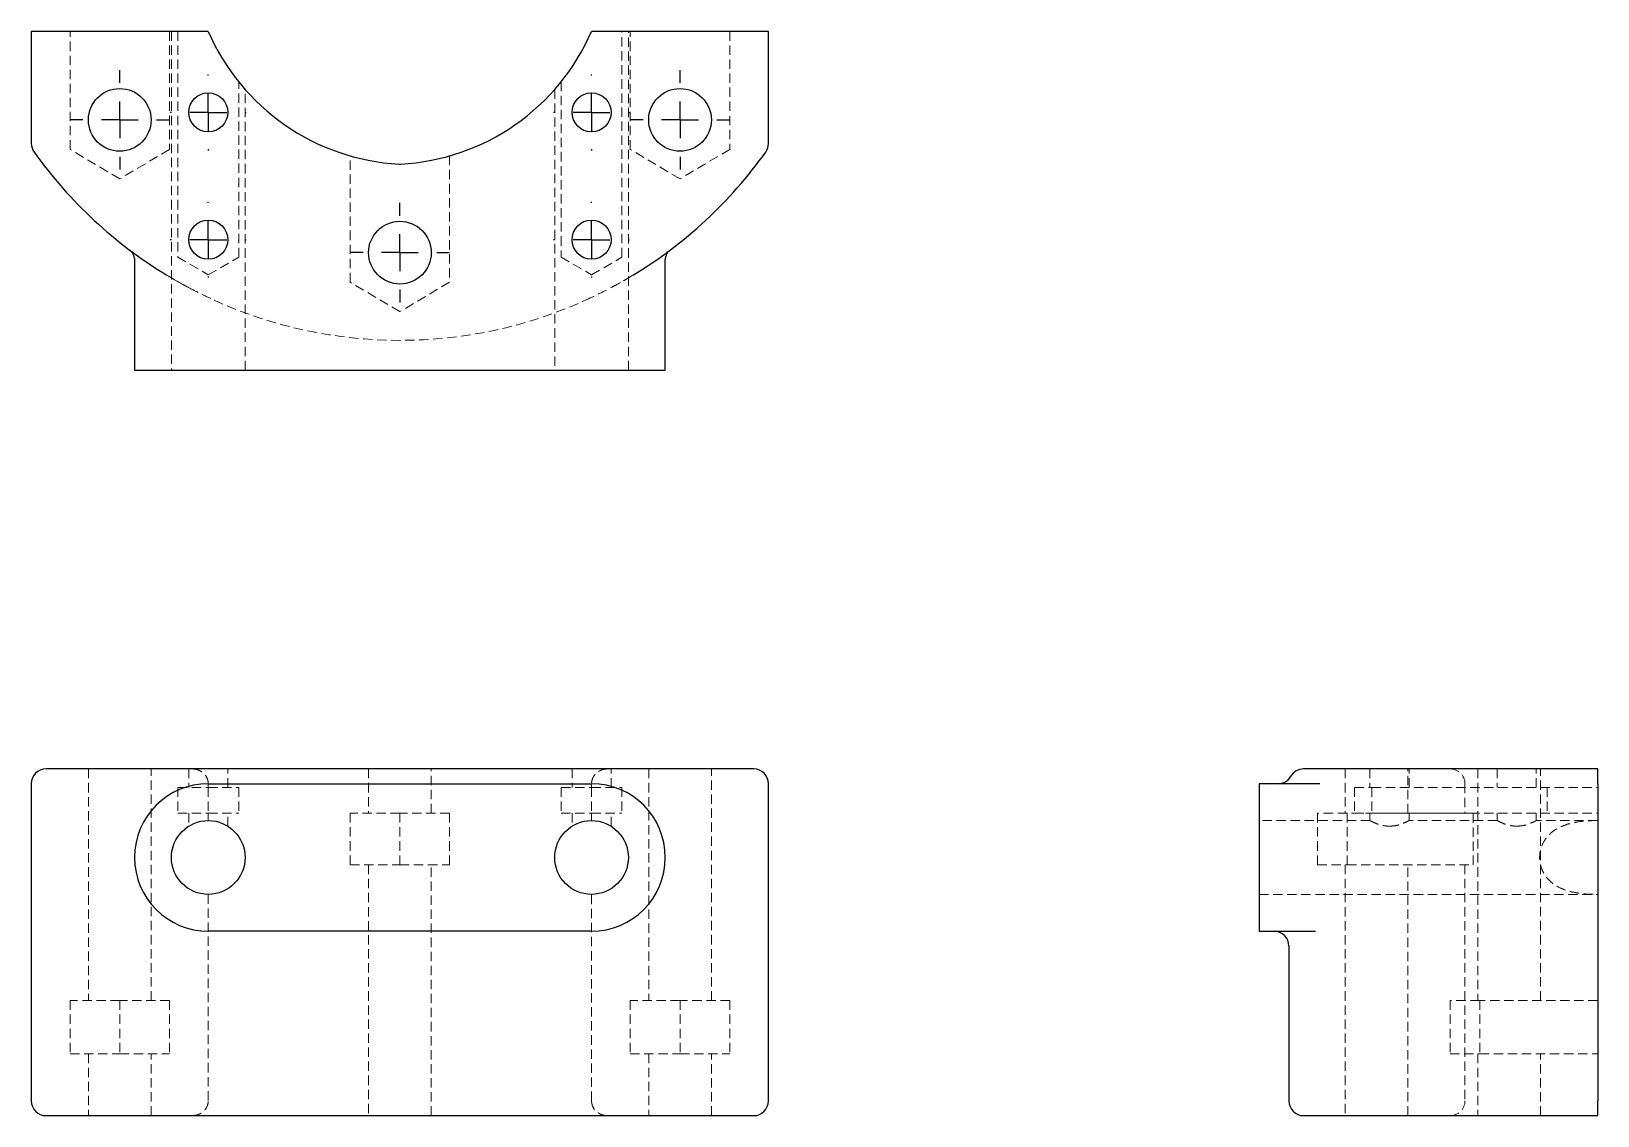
# Model space of a CAD drawing. Header units: millimetres. Extents: x 33 to 245, y 33 to 180.
import ezdxf

# ---------------------------------------------------------------- set-up
doc = ezdxf.new("R2010")
doc.units = ezdxf.units.MM
doc.linetypes.add('HIDDEN', pattern=[1.905, 1.27, -0.635])
doc.layers.add('10', color=7, linetype='Continuous')

# ---------------------------------------------------------------- blocks, each defined once
blk = doc.blocks.new('SW_CENTERMARKSYMBOL_0')
at = {"layer": '10', "color": 0}
for p, q in [((0, 5), (0, 5.15)), ((0, 0), (0, 2.5)), ((-5, 0), (-5.15, 0)), ((0, 0), (-2.5, 0)), ((0, 0), (0, -2.5)), ((0, 0), (2.5, 0)), ((5, 0), (5.15, 0)), ((0, -5), (0, -5.15))]:
    blk.add_line(p, q, dxfattribs=at)
blk = doc.blocks.new('SW_CENTERMARKSYMBOL_1')
at = {"layer": '10', "color": 0}
for p, q in [((0, 5), (0, 5.15)), ((0, 0), (0, 2.5)), ((-5, 0), (-5.15, 0)), ((0, 0), (-2.5, 0)), ((0, 0), (0, -2.5)), ((0, 0), (2.5, 0)), ((5, 0), (5.15, 0)), ((0, -5), (0, -5.15))]:
    blk.add_line(p, q, dxfattribs=at)
blk = doc.blocks.new('SW_CENTERMARKSYMBOL_2')
at = {"layer": '10', "color": 0}
for p, q in [((0, 5), (0, 5.15)), ((0, 0), (0, 2.5)), ((-5, 0), (-5.15, 0)), ((0, 0), (-2.5, 0)), ((0, 0), (0, -2.5)), ((0, 0), (2.5, 0)), ((5, 0), (5.15, 0)), ((0, -5), (0, -5.15))]:
    blk.add_line(p, q, dxfattribs=at)
blk = doc.blocks.new('SW_CENTERMARKSYMBOL_3')
at = {"layer": '10', "color": 0}
for p, q in [((0, 5), (0, 5.15)), ((0, 0), (0, 2.5)), ((-5, 0), (-5.15, 0)), ((0, 0), (-2.5, 0)), ((0, 0), (0, -2.5)), ((0, 0), (2.5, 0)), ((5, 0), (5.15, 0)), ((0, -5), (0, -5.15))]:
    blk.add_line(p, q, dxfattribs=at)
blk = doc.blocks.new('SW_CENTERMARKSYMBOL_4')
at = {"layer": '10', "color": 0}
for p, q in [((0, 5), (0, 6.75)), ((0, 0), (0, 2.5)), ((-5, 0), (-6.75, 0)), ((0, 0), (-2.5, 0)), ((0, 0), (0, -2.5)), ((0, 0), (2.5, 0)), ((5, 0), (6.75, 0)), ((0, -5), (0, -6.75))]:
    blk.add_line(p, q, dxfattribs=at)
blk = doc.blocks.new('SW_CENTERMARKSYMBOL_5')
at = {"layer": '10', "color": 0}
for p, q in [((0, 5), (0, 6.75)), ((0, 0), (0, 2.5)), ((-5, 0), (-6.75, 0)), ((0, 0), (-2.5, 0)), ((0, 0), (0, -2.5)), ((0, 0), (2.5, 0)), ((5, 0), (6.75, 0)), ((0, -5), (0, -6.75))]:
    blk.add_line(p, q, dxfattribs=at)
blk = doc.blocks.new('SW_CENTERMARKSYMBOL_6')
at = {"layer": '10', "color": 0}
for p, q in [((0, 5), (0, 6.75)), ((0, 0), (0, 2.5)), ((-5, 0), (-6.75, 0)), ((0, 0), (-2.5, 0)), ((0, 0), (0, -2.5)), ((0, 0), (2.5, 0)), ((5, 0), (6.75, 0)), ((0, -5), (0, -6.75))]:
    blk.add_line(p, q, dxfattribs=at)

msp = doc.modelspace()

# ---------------------------------------------------------------- linework, layer by layer
at = {"color": 7, "linetype": 'Continuous', "lineweight": 25}
for p, q in [((33, 180.49), (33, 165.29)), ((35, 180.49), (33, 180.49)), ((54.83, 180.49), (35, 180.49)), ((131, 180.49), (111.17, 180.49)), ((133, 180.49), (131, 180.49)), ((133, 165.29), (133, 180.49)), ((47, 149.4), (47, 134.57)), ((119, 134.57), (119, 149.38)), ((47, 134.57), (57, 134.57)), ((57, 134.57), (109, 134.57)), ((109, 134.57), (119, 134.57)), ((131, 80.5), (35, 80.5)), ((230.29, 80.5), (205.6, 80.5)), ((245.49, 80.5), (230.29, 80.5)), ((245.49, 78.5), (245.49, 80.5)), ((33, 78.5), (33, 35.5)), ((57, 78.5), (109, 78.5)), ((133, 35.5), (133, 78.5)), ((207.81, 78.5), (199.57, 78.5)), ((199.57, 78.5), (199.57, 58.5)), ((245.49, 78.5), (245.49, 35.5)), ((109, 58.5), (57, 58.5)), ((199.57, 58.5), (207.22, 58.5)), ((203.6, 56.5), (203.6, 35.5)), ((245.49, 33.5), (245.49, 35.5)), ((35, 33.5), (131, 33.5)), ((205.6, 33.5), (230.29, 33.5)), ((230.29, 33.5), (245.49, 33.5))]:
    msp.add_line(p, q, dxfattribs=at)
at = {"color": 7, "linetype": 'HIDDEN', "lineweight": 18}
for p, q in [((38.25, 164.49), (38.25, 180.49)), ((51.75, 180.49), (51.75, 164.49)), ((52, 180.49), (52, 134.57)), ((52.87, 180.49), (52.87, 149.86)), ((113.13, 149.86), (113.13, 180.49)), ((114, 134.57), (114, 180.49)), ((114.25, 164.49), (114.25, 180.49)), ((127.75, 180.49), (127.75, 164.49)), ((61.13, 149.86), (61.13, 173.66)), ((62, 134.57), (62, 172.62)), ((104, 172.62), (104, 134.57)), ((104.87, 173.66), (104.87, 149.86)), ((45, 160.49), (38.25, 164.49)), ((51.75, 164.49), (45, 160.49)), ((121, 160.49), (114.25, 164.49)), ((127.75, 164.49), (121, 160.49)), ((76.25, 146.49), (76.25, 163.61)), ((89.75, 163.61), (89.75, 146.49)), ((46.81, 150.49), (47.01, 150.35)), ((52.87, 149.86), (57, 147.48)), ((57, 147.48), (61.13, 149.86)), ((104.87, 149.86), (109, 147.48)), ((109, 147.48), (113.13, 149.86)), ((83, 142.49), (76.25, 146.49)), ((89.75, 146.49), (83, 142.49)), ((40.75, 80.5), (40.75, 49.1)), ((49.25, 49.1), (49.25, 80.5)), ((54.35, 80.5), (54.35, 78)), ((59.65, 78), (59.65, 80.5)), ((78.75, 80.5), (78.75, 74.5)), ((87.25, 74.5), (87.25, 80.5)), ((106.35, 80.5), (106.35, 78)), ((111.65, 78), (111.65, 80.5)), ((116.75, 80.5), (116.75, 49.1)), ((125.25, 49.1), (125.25, 80.5)), ((211.24, 80.5), (211.24, 74.5)), ((214.6, 80.5), (214.6, 78)), ((219.74, 74.5), (219.74, 80.5)), ((219.9, 78), (219.9, 80.5)), ((229.24, 80.5), (229.24, 49.1)), ((231.86, 80.5), (231.86, 78)), ((237.16, 78), (237.16, 80.5)), ((237.74, 49.1), (237.74, 80.5)), ((52.87, 78), (57, 78)), ((52.87, 78), (52.87, 74.5)), ((57, 78.5), (57, 78)), ((57, 78), (57, 74.5)), ((57, 78), (61.13, 78)), ((61.13, 78), (61.13, 74.5)), ((104.87, 78), (109, 78)), ((104.87, 78), (104.87, 74.5)), ((109, 78), (109, 78.5)), ((109, 78), (113.13, 78)), ((109, 78), (109, 74.5)), ((113.13, 78), (113.13, 74.5)), ((212.48, 78), (214.86, 78)), ((212.48, 78), (212.48, 74.5)), ((214.86, 78), (245.49, 78)), ((214.86, 78), (214.86, 74.5)), ((227.49, 78.5), (227.49, 74.5)), ((238.66, 78), (238.66, 74.5)), ((52.87, 74.5), (57, 74.5)), ((54.35, 74.5), (54.35, 72.74)), ((57, 74.5), (61.13, 74.5)), ((57, 74.5), (57, 73.5)), ((59.65, 72.74), (59.65, 74.5)), ((83, 74.5), (76.25, 74.5)), ((76.25, 74.5), (76.25, 67.5)), ((89.75, 74.5), (83, 74.5)), ((83, 74.5), (83, 67.5)), ((89.75, 74.5), (89.75, 67.5)), ((104.87, 74.5), (109, 74.5)), ((106.35, 74.5), (106.35, 72.74)), ((109, 74.5), (113.13, 74.5)), ((109, 73.5), (109, 74.5)), ((111.65, 72.74), (111.65, 74.5)), ((211.49, 74.5), (207.49, 74.5)), ((207.49, 74.5), (207.49, 67.5)), ((228.61, 74.5), (211.49, 74.5)), ((211.49, 74.5), (211.49, 67.5)), ((212.48, 74.5), (214.86, 74.5)), ((214.6, 74.5), (214.6, 73.49)), ((214.86, 74.5), (245.49, 74.5)), ((219.9, 73.49), (219.9, 74.5)), ((228.61, 67.5), (228.61, 74.5)), ((231.86, 74.5), (231.86, 73.49)), ((237.16, 73.49), (237.16, 74.5)), ((214.62, 73.5), (199.57, 73.5)), ((231.88, 73.5), (219.88, 73.5)), ((245.49, 73.5), (237.14, 73.5)), ((76.25, 67.5), (83, 67.5)), ((78.75, 67.5), (78.75, 33.5)), ((83, 67.5), (89.75, 67.5)), ((87.25, 33.5), (87.25, 67.5)), ((207.49, 67.5), (211.49, 67.5)), ((211.24, 67.5), (211.24, 33.5)), ((211.49, 67.5), (228.61, 67.5)), ((219.74, 33.5), (219.74, 67.5)), ((227.49, 67.5), (227.49, 35.5)), ((57, 63.5), (57, 35.5)), ((109, 35.5), (109, 63.5)), ((199.57, 63.5), (245.49, 63.5)), ((45, 49.1), (38.25, 49.1)), ((38.25, 49.1), (38.25, 41.9)), ((51.75, 49.1), (45, 49.1)), ((45, 49.1), (45, 41.9)), ((51.75, 49.1), (51.75, 41.9)), ((121, 49.1), (114.25, 49.1)), ((114.25, 49.1), (114.25, 41.9)), ((127.75, 49.1), (121, 49.1)), ((121, 49.1), (121, 41.9)), ((127.75, 49.1), (127.75, 41.9)), ((229.49, 49.1), (225.49, 49.1)), ((225.49, 49.1), (225.49, 41.9)), ((245.49, 49.1), (229.49, 49.1)), ((229.49, 49.1), (229.49, 41.9)), ((38.25, 41.9), (45, 41.9)), ((40.75, 41.9), (40.75, 33.5)), ((45, 41.9), (51.75, 41.9)), ((49.25, 33.5), (49.25, 41.9)), ((114.25, 41.9), (121, 41.9)), ((116.75, 41.9), (116.75, 33.5)), ((121, 41.9), (127.75, 41.9)), ((125.25, 33.5), (125.25, 41.9)), ((225.49, 41.9), (229.49, 41.9)), ((229.24, 41.9), (229.24, 33.5)), ((229.49, 41.9), (245.49, 41.9)), ((237.74, 33.5), (237.74, 41.9))]:
    msp.add_line(p, q, dxfattribs=at)
at = {"color": 7, "linetype": 'Continuous', "lineweight": 25}
for centre, radius in [((45, 168.49), 4.25), ((57, 169.51), 2.65), ((109, 169.51), 2.65), ((121, 168.49), 4.25), ((57, 152.25), 2.65), ((83, 150.49), 4.25), ((109, 152.25), 2.65), ((57, 68.5), 5), ((109, 68.5), 5)]:
    msp.add_circle(centre, radius, dxfattribs=at)
for centre, radius, start, end in [((84.51, 192.45), 30, 203.4987, 266.9044), ((81.49, 192.45), 30, 273.0956, 336.5013), ((35, 165.29), 2, 180, 215.5548), ((83, 199.6), 61, 215.5548, 238.8018), ((83, 199.6), 61, 301.1982, 324.4452), ((131, 165.29), 2, 324.4452, 0), ((83, 164.49), 2, 266.9044, 273.0956), ((35, 78.5), 2, 90, 180), ((131, 78.5), 2, 0, 90), ((202.14, 80.5), 2, 270, 329.9917), ((205.6, 78.5), 2, 90, 149.9917), ((57, 68.5), 10, 90, 270), ((109, 68.5), 10, 270, 90), ((201.6, 56.5), 2, 0, 90), ((35, 35.5), 2, 180, 270), ((131, 35.5), 2, 270, 0), ((205.6, 35.5), 2, 180, 270)]:
    msp.add_arc(centre, radius, start, end, dxfattribs=at)
at = {"color": 7, "linetype": 'HIDDEN', "lineweight": 18}
for centre, radius, start, end in [((83, 199.6), 61, 245.6255, 294.3745), ((225.49, 78.5), 2, 0, 90), ((225.49, 35.5), 2, 270, 0)]:
    msp.add_arc(centre, radius, start, end, dxfattribs=at)
at = {"color": 7, "linetype": 'Continuous', "lineweight": 25}
for points, knots in [([(57, 180.49), (57, 180.49), (56.98, 180.49), (56.92, 180.49), (56.88, 180.49), (56.71, 180.49), (56.54, 180.49), (56.23, 180.49), (56.12, 180.49), (55.88, 180.49), (55.76, 180.49), (55.51, 180.49), (55.37, 180.49), (55.11, 180.49), (54.97, 180.49), (54.83, 180.49)], [0, 0, 0, 0, 0.125, 0.125, 0.25, 0.25, 0.5, 0.5, 0.625, 0.625, 0.75, 0.75, 0.875, 0.875, 1, 1, 1, 1]), ([(111.17, 180.49), (110.89, 180.49), (110.62, 180.49), (110.24, 180.49), (110.12, 180.49), (109.88, 180.49), (109.77, 180.49), (109.57, 180.49), (109.47, 180.49), (109.31, 180.49), (109.24, 180.49), (109.12, 180.49), (109.08, 180.49), (109.02, 180.49), (109, 180.49), (109, 180.49)], [0, 0, 0, 0, 0.25, 0.25, 0.375, 0.375, 0.5, 0.5, 0.625, 0.625, 0.75, 0.75, 0.875, 0.875, 1, 1, 1, 1]), ([(61.95, 172.68), (61.97, 172.66), (62, 172.62), (62, 172.62), (62, 172.62)], [0, 0, 0, 0, 0.741387, 1, 1, 1, 1]), ([(46.81, 150.49), (46.77, 150.52), (46.69, 150.58), (46.67, 150.57), (46.7, 150.48), (46.76, 150.34), (46.85, 150.15), (46.92, 149.92), (46.99, 149.65), (47, 149.45), (47, 149.35)], [0, 0, 0, 0, 0.212239, 0.394965, 0.548986, 0.676236, 0.779876, 0.864132, 0.934843, 1, 1, 1, 1]), ([(119, 149.35), (119, 149.45), (119.01, 149.65), (119.08, 149.92), (119.15, 150.15), (119.24, 150.34), (119.3, 150.48), (119.33, 150.57), (119.31, 150.58), (119.23, 150.52), (119.19, 150.49)], [0, 0, 0, 0, 0.065157, 0.135868, 0.220124, 0.323764, 0.451014, 0.605035, 0.787761, 1, 1, 1, 1])]:
    msp.add_open_spline(points, degree=3, knots=knots, dxfattribs=at)
at = {"color": 7, "linetype": 'HIDDEN', "lineweight": 18}
for points, knots in [([(51.16, 147.57), (51.66, 147.27), (52.65, 146.68), (54.29, 145.77), (56.02, 144.88), (57.23, 144.32), (57.83, 144.04)], [0, 0, 0, 0, 0.249272, 0.499467, 0.750348, 1, 1, 1, 1]), ([(54.38, 145.73), (53.78, 146.05), (52.79, 146.58), (51.81, 147.18), (51.42, 147.42)], [0, 0, 0, 0, 0.6030026, 1, 1, 1, 1]), ([(108.17, 144.04), (108.77, 144.32), (109.98, 144.88), (111.71, 145.77), (113.26, 146.63), (114.17, 147.17), (114.58, 147.42)], [0, 0, 0, 0, 0.26052, 0.522322, 0.783408, 1, 1, 1, 1]), ([(114.58, 147.42), (114.19, 147.18), (113.21, 146.58), (112.22, 146.05), (111.62, 145.73)], [0, 0, 0, 0, 0.396998, 1, 1, 1, 1]), ([(57, 78.5), (57, 78.64), (56.98, 78.77), (56.92, 79.04), (56.88, 79.17), (56.71, 79.54), (56.54, 79.76), (56.23, 80.03), (56.12, 80.11), (55.88, 80.25), (55.76, 80.31), (55.51, 80.4), (55.37, 80.44), (55.11, 80.49), (54.97, 80.5), (54.83, 80.5)], [0, 0, 0, 0, 0.125, 0.125, 0.25, 0.25, 0.5, 0.5, 0.625, 0.625, 0.75, 0.75, 0.875, 0.875, 1, 1, 1, 1]), ([(111.17, 80.5), (110.89, 80.5), (110.62, 80.45), (110.24, 80.31), (110.12, 80.25), (109.88, 80.11), (109.77, 80.03), (109.57, 79.85), (109.47, 79.75), (109.31, 79.54), (109.24, 79.42), (109.12, 79.17), (109.08, 79.04), (109.02, 78.78), (109, 78.64), (109, 78.5)], [0, 0, 0, 0, 0.25, 0.25, 0.375, 0.375, 0.5, 0.5, 0.625, 0.625, 0.75, 0.75, 0.875, 0.875, 1, 1, 1, 1]), ([(214.62, 73.49), (214.61, 73.49), (214.57, 73.52), (214.74, 73.42), (215.12, 73.24), (215.64, 73.02), (216.16, 72.87), (216.66, 72.77), (217.03, 72.75), (217.25, 72.74)], [0, 0, 0, 0, 0.032953, 0.221325, 0.412145, 0.622659, 0.734524, 0.850178, 1, 1, 1, 1]), ([(217.25, 72.74), (217.52, 72.76), (218.07, 72.79), (218.81, 73.01), (219.42, 73.26), (219.83, 73.47), (219.86, 73.48), (219.88, 73.49)], [0, 0, 0, 0, 0.193492, 0.386247, 0.597044, 0.824013, 1, 1, 1, 1]), ([(231.88, 73.49), (231.88, 73.49), (231.83, 73.52), (232.01, 73.42), (232.38, 73.24), (232.9, 73.02), (233.43, 72.87), (233.92, 72.77), (234.3, 72.75), (234.51, 72.74)], [0, 0, 0, 0, 0.032953, 0.221325, 0.412145, 0.622659, 0.734524, 0.850178, 1, 1, 1, 1]), ([(234.51, 72.74), (234.79, 72.76), (235.33, 72.79), (236.07, 73.01), (236.69, 73.26), (237.1, 73.47), (237.13, 73.48), (237.14, 73.49)], [0, 0, 0, 0, 0.193492, 0.386247, 0.597044, 0.824013, 1, 1, 1, 1]), ([(245.49, 73.5), (244.6, 73.5), (243.73, 73.46), (242.47, 73.27), (242.06, 73.19), (241.25, 72.97), (240.86, 72.83), (240.29, 72.57), (240.11, 72.48), (239.75, 72.27), (239.57, 72.15), (239.07, 71.77), (238.77, 71.48), (238.23, 70.77), (238.01, 70.37), (237.78, 69.7), (237.72, 69.47), (237.64, 68.99), (237.62, 68.75), (237.62, 68.25), (237.64, 68.01), (237.72, 67.53), (237.78, 67.3), (237.94, 66.85), (238.03, 66.64), (238.25, 66.24), (238.37, 66.05), (238.64, 65.7), (238.78, 65.54), (239.08, 65.24), (239.24, 65.1), (239.75, 64.72), (240.1, 64.51), (240.85, 64.17), (241.25, 64.03), (242.06, 63.81), (242.47, 63.73), (243.73, 63.54), (244.6, 63.5), (245.49, 63.5)], [0, 0, 0, 0, 0.125, 0.125, 0.1875, 0.1875, 0.25, 0.25, 0.28125, 0.28125, 0.3125, 0.3125, 0.375, 0.375, 0.4375, 0.4375, 0.46875, 0.46875, 0.5, 0.5, 0.53125, 0.53125, 0.5625, 0.5625, 0.59375, 0.59375, 0.625, 0.625, 0.65625, 0.65625, 0.6875, 0.6875, 0.75, 0.75, 0.8125, 0.8125, 0.875, 0.875, 1, 1, 1, 1]), ([(54.83, 33.5), (55.11, 33.5), (55.38, 33.55), (55.76, 33.69), (55.88, 33.75), (56.12, 33.89), (56.23, 33.97), (56.43, 34.15), (56.53, 34.25), (56.69, 34.46), (56.76, 34.58), (56.88, 34.83), (56.92, 34.96), (56.98, 35.22), (57, 35.36), (57, 35.5)], [0, 0, 0, 0, 0.25, 0.25, 0.375, 0.375, 0.5, 0.5, 0.625, 0.625, 0.75, 0.75, 0.875, 0.875, 1, 1, 1, 1]), ([(109, 35.5), (109, 35.36), (109.02, 35.23), (109.08, 34.96), (109.12, 34.83), (109.29, 34.46), (109.46, 34.24), (109.77, 33.97), (109.88, 33.89), (110.12, 33.75), (110.24, 33.69), (110.49, 33.6), (110.63, 33.56), (110.89, 33.51), (111.03, 33.5), (111.17, 33.5)], [0, 0, 0, 0, 0.125, 0.125, 0.25, 0.25, 0.5, 0.5, 0.625, 0.625, 0.75, 0.75, 0.875, 0.875, 1, 1, 1, 1])]:
    msp.add_open_spline(points, degree=3, knots=knots, dxfattribs=at)

# ---------------------------------------------------------------- block references
at = {"layer": '10'}
for name, p in [('SW_CENTERMARKSYMBOL_6', (45, 168.49)), ('SW_CENTERMARKSYMBOL_1', (57, 169.51)), ('SW_CENTERMARKSYMBOL_0', (109, 169.51)), ('SW_CENTERMARKSYMBOL_4', (121, 168.49)), ('SW_CENTERMARKSYMBOL_3', (57, 152.25)), ('SW_CENTERMARKSYMBOL_2', (109, 152.25)), ('SW_CENTERMARKSYMBOL_5', (83, 150.49))]:
    msp.add_blockref(name, p, dxfattribs=at)

doc.saveas('drawing.dxf')
